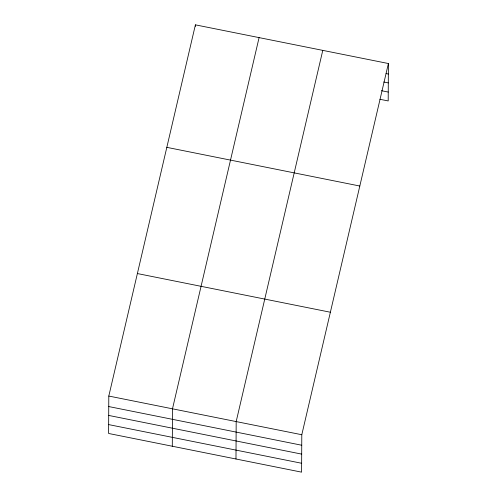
<?xml version="1.0" encoding="UTF-8"?>
<svg xmlns="http://www.w3.org/2000/svg" width="497" height="497" viewBox="0 0 497 497"><rect width="100%" height="100%" fill="white"/><g stroke="black" fill="none" stroke-linecap="round" stroke-linejoin="round"><path stroke-width="0.75" d="M108.806 396.053L108.607 433.471L301.598 472.15L301.797 434.732L388.393 63.529L195.402 24.85L108.806 396.053L301.797 434.732M172.297 446.238L172.49 408.82L259.086 37.617M195.396 26.353L195.402 24.85M235.982 458.998L236.181 421.58L322.777 50.377M388.393 63.529L388.194 100.947L379.901 99.282M386.076 73.581L388.337 74.034M383.765 82.005L388.287 82.912M381.454 90.703L388.244 92.063M166.824 147.348L359.816 186.027M137.383 273.555L330.375 312.234M108.75 406.558L301.741 445.237M108.706 415.436L301.691 454.115M108.657 424.593L301.648 463.266"/></g></svg>
